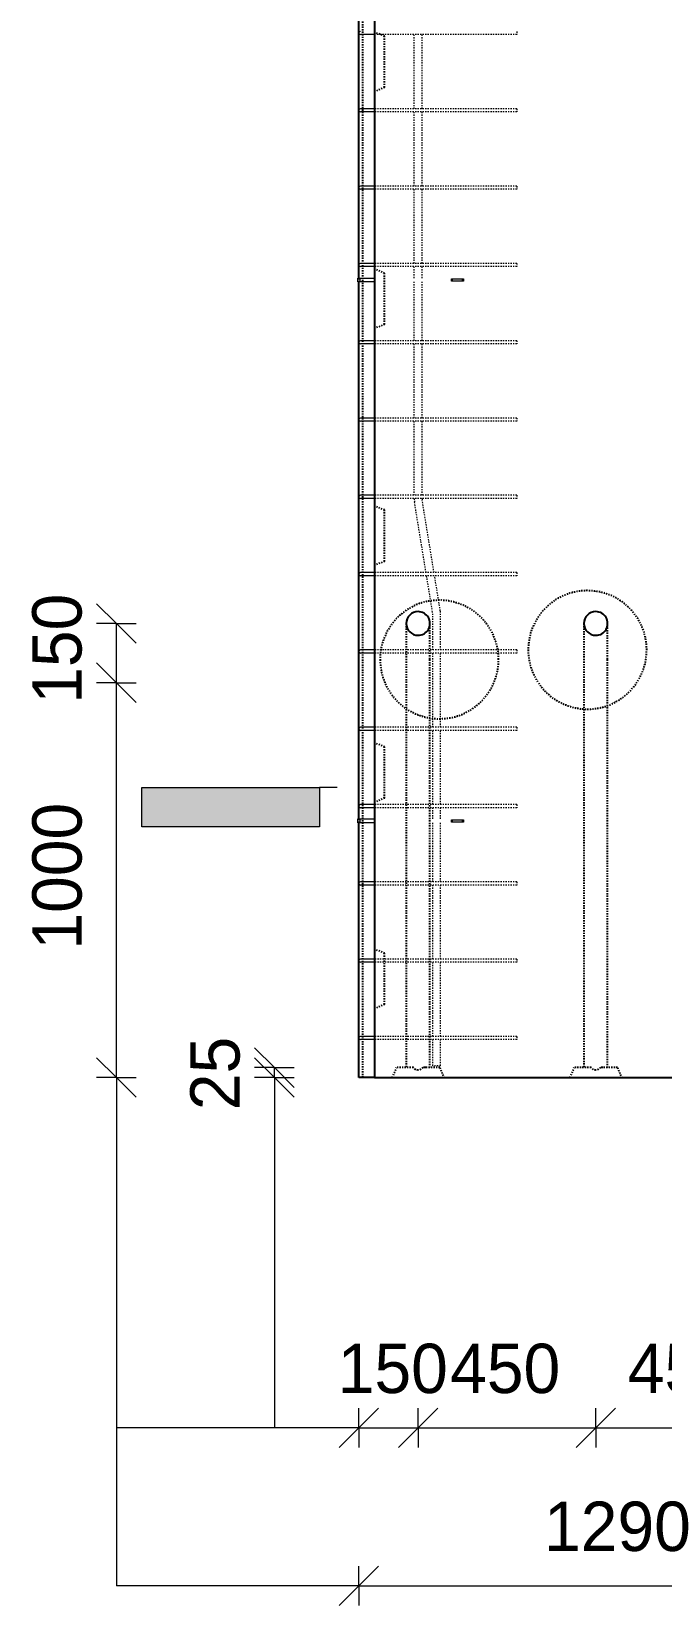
# Model space of a CAD drawing. Header units: millimetres. Extents: x -14784 to 1566, y -2747 to 9321.
# Drawn here: x -10714 to -9119, y -2732 to 1254 of the extents above; entities that cross this region are included whole.
import ezdxf

# ---------------------------------------------------------------- set-up
doc = ezdxf.new("R2010")
doc.units = ezdxf.units.MM
doc.linetypes.add('Dash', pattern=[6.36, 3.18, -3.18])
for name, color, linetype, lineweight in [('A-ANNO-DIMS', 211, 'Continuous', 9), ('A-ANNO-DIMS-50', 211, 'Continuous', 9), ('A-DETL-MBND', 5, 'Continuous', 18), ('A-GENM', 13, 'Continuous', 18), ('A-WALL', 113, 'Continuous', 25), ('A-WALL-HDLN', 110, 'Dash', 25), ('G-ANNO-SYMB', 111, 'Continuous', 9), ('S-RBAR', 171, 'Continuous', 18)]:
    doc.layers.add(name, color=color, linetype=linetype, lineweight=lineweight)
doc.styles.add('Nirmala UI Semilight', font='NirmalaS.ttf', dxfattribs={"height": 125})
doc.dimstyles.new('Arrow_Filled_-_2_5_NI_UI_1', dxfattribs={"dimscale": 304.8, "dimtxt": 130.920493, "dimasz": 0.328084, "dimexe": 0.164042, "dimexo": 0.0625, "dimgap": 0.164042, "dimtad": 1, "dimdec": 4, "dimzin": 0, "dimdsep": 46, "dimtxsty": 'Nirmala UI Semilight', "dimblk1": 'OBLIQUE', "dimblk2": 'OBLIQUE', "dimsah": 1, "dimcen": 0.09, "dimazin": 0, "dimtfac": 1, "dimtdec": 4, "dimtix": 1, "dimtmove": 0, "dimatfit": 3, "dimfxl": 0.164042, "dimfxlon": 1, "dimtvp": 1, "dimtolj": 1, "dimtzin": 0, "dimarcsym": 2})

# ---------------------------------------------------------------- blocks, each defined once
blk = doc.blocks.new('RR spread anchor face based - RR-SA-1_4-160-1726851-Elevation Front')
at = {"layer": 'A-GENM'}
for p, q in [((-9650.6, 627.8), (-9648.1, 627.8)), ((-9650.6, 621.8), (-9650.6, 627.8)), ((-9648.1, 621.8), (-9650.6, 621.8)), ((-9648.1, 627.8), (-9623.1, 627.8)), ((-9648.1, 621.8), (-9648.1, 627.8)), ((-9623.1, 621.8), (-9648.1, 621.8)), ((-9623.1, 627.8), (-9620.6, 627.8)), ((-9623.1, 621.8), (-9623.1, 627.8)), ((-9620.6, 621.8), (-9623.1, 621.8)), ((-9620.6, 627.8), (-9620.6, 621.8))]:
    blk.add_line(p, q, dxfattribs=at)
blk = doc.blocks.new('RR spread anchor face based - RR-SA-2_5-250-2997505-Elevation Front')
at = {"layer": 'A-GENM'}
for p, q in [((-9888.1, 629.8), (-9883.1, 629.8)), ((-9888.1, 619.8), (-9888.1, 629.8)), ((-9883.1, 619.8), (-9888.1, 619.8)), ((-9883.1, 629.8), (-9845.6, 629.8)), ((-9883.1, 629.8), (-9883.1, 619.8)), ((-9845.6, 619.8), (-9883.1, 619.8))]:
    blk.add_line(p, q, dxfattribs=at)
blk = doc.blocks.new('DIMBLOCK88-Elevation Front')
at = {"layer": 'A-ANNO-DIMS-50'}
for p, q in [((-9885.5, -2282.5), (-9835.5, -2232.5)), ((-9885.5, -2282.5), (-9885.5, -2232.5)), ((-9735.5, -2282.5), (-9685.5, -2232.5)), ((-9735.5, -2282.5), (-9735.5, -2232.5)), ((-9885.5, -2282.5), (-9935.5, -2332.5)), ((-9885.5, -2282.5), (-9735.5, -2282.5)), ((-9885.5, -2282.5), (-9885.5, -2332.5)), ((-9735.5, -2282.5), (-9785.5, -2332.5)), ((-9735.5, -2282.5), (-9735.5, -2332.5))]:
    blk.add_line(p, q, dxfattribs=at)
at = {"layer": 'A-ANNO-DIMS-50', "color": 0, "insert": (-9939.1, -2069.4), "char_height": 125, "width": 308.496, "attachment_point": 1, "rotation": 0.0006, "line_spacing_factor": 1.142579, "style": 'Nirmala UI Semilight'}
blk.add_mtext('150', dxfattribs=at)
blk = doc.blocks.new('_Oblique')
at = {"color": 0, "linetype": 'ByBlock', "lineweight": -2}
blk.add_line((-0.5, -0.5), (0.5, 0.5), dxfattribs=at)
blk = doc.blocks.new('DIMBLOCK89-Elevation Front')
at = {"layer": 'A-ANNO-DIMS-50'}
for p, q in [((-9735.5, -2282.5), (-9685.5, -2232.5)), ((-9735.5, -2282.5), (-9735.5, -2232.5)), ((-9285.5, -2282.5), (-9235.5, -2232.5)), ((-9285.5, -2282.5), (-9285.5, -2232.5)), ((-9735.5, -2282.5), (-9785.5, -2332.5)), ((-9735.5, -2282.5), (-9285.5, -2282.5)), ((-9735.5, -2282.5), (-9735.5, -2332.5)), ((-9285.5, -2282.5), (-9335.5, -2332.5)), ((-9285.5, -2282.5), (-9285.5, -2332.5))]:
    blk.add_line(p, q, dxfattribs=at)
at = {"layer": 'A-ANNO-DIMS-50', "color": 0, "insert": (-9654.5, -2069.4), "char_height": 125, "width": 345.63, "attachment_point": 1, "rotation": 0.0006, "line_spacing_factor": 1.142579, "style": 'Nirmala UI Semilight'}
blk.add_mtext('450', dxfattribs=at)
blk = doc.blocks.new('DIMBLOCK90-Elevation Front')
at = {"layer": 'A-ANNO-DIMS-50'}
for p, q in [((-9285.5, -2282.5), (-9235.5, -2232.5)), ((-9285.5, -2282.5), (-9285.5, -2232.5)), ((-8835.8, -2282.5), (-8785.8, -2232.5)), ((-8835.8, -2282.5), (-8835.8, -2232.5)), ((-9285.5, -2282.5), (-9335.5, -2332.5)), ((-9285.5, -2282.5), (-8835.8, -2282.5)), ((-9285.5, -2282.5), (-9285.5, -2332.5)), ((-8835.8, -2282.5), (-8885.8, -2332.5)), ((-8835.8, -2282.5), (-8835.8, -2332.5))]:
    blk.add_line(p, q, dxfattribs=at)
at = {"layer": 'A-ANNO-DIMS-50', "color": 0, "insert": (-9204.7, -2069.4), "char_height": 125, "width": 345.63, "attachment_point": 1, "rotation": 0.0006, "line_spacing_factor": 1.142579, "style": 'Nirmala UI Semilight'}
blk.add_mtext('450', dxfattribs=at)
blk = doc.blocks.new('DIMBLOCK92-Elevation Front')
at = {"layer": 'A-ANNO-DIMS-50'}
for p, q in [((-10099.5, -1370.2), (-10149.5, -1320.2)), ((-10099.5, -1395.2), (-10149.5, -1345.2)), ((-10099.5, -1370.2), (-10149.5, -1370.2)), ((-10099.5, -1395.2), (-10149.5, -1395.2)), ((-10099.5, -1395.2), (-10099.5, -1370.2)), ((-10099.5, -1370.2), (-10049.5, -1420.2)), ((-10099.5, -1370.2), (-10049.5, -1370.2)), ((-10099.5, -1395.2), (-10049.5, -1445.2)), ((-10099.5, -1395.2), (-10049.5, -1395.2))]:
    blk.add_line(p, q, dxfattribs=at)
at = {"layer": 'A-ANNO-DIMS-50', "color": 0, "insert": (-10312.5, -1477.9), "char_height": 125, "width": 228.516, "attachment_point": 1, "rotation": 90, "line_spacing_factor": 1.142579, "style": 'Nirmala UI Semilight'}
blk.add_mtext('25', dxfattribs=at)
blk = doc.blocks.new('DIMBLOCK93-Elevation Front')
at = {"layer": 'A-ANNO-DIMS-50'}
for p, q in [((-10499.5, -395.2), (-10549.5, -345.2)), ((-10499.5, -395.2), (-10549.5, -395.2)), ((-10499.5, -1395.2), (-10499.5, -395.2)), ((-10499.5, -395.2), (-10449.5, -445.2)), ((-10499.5, -395.2), (-10449.5, -395.2)), ((-10499.5, -1395.2), (-10549.5, -1345.2)), ((-10499.5, -1395.2), (-10549.5, -1395.2)), ((-10499.5, -1395.2), (-10449.5, -1445.2)), ((-10499.5, -1395.2), (-10449.5, -1395.2))]:
    blk.add_line(p, q, dxfattribs=at)
at = {"layer": 'A-ANNO-DIMS-50', "color": 0, "insert": (-10712.5, -1071.3), "char_height": 125, "width": 422.754, "attachment_point": 1, "rotation": 90, "line_spacing_factor": 1.142579, "style": 'Nirmala UI Semilight'}
blk.add_mtext('1000', dxfattribs=at)
blk = doc.blocks.new('DIMBLOCK94-Elevation Front')
at = {"layer": 'A-ANNO-DIMS-50'}
for p, q in [((-10499.5, -245.2), (-10549.5, -195.2)), ((-10499.5, -245.2), (-10549.5, -245.2)), ((-10499.5, -395.2), (-10499.5, -245.2)), ((-10499.5, -245.2), (-10449.5, -295.2)), ((-10499.5, -245.2), (-10449.5, -245.2)), ((-10499.5, -395.2), (-10549.5, -345.2)), ((-10499.5, -395.2), (-10549.5, -395.2)), ((-10499.5, -395.2), (-10449.5, -445.2)), ((-10499.5, -395.2), (-10449.5, -395.2))]:
    blk.add_line(p, q, dxfattribs=at)
at = {"layer": 'A-ANNO-DIMS-50', "color": 0, "insert": (-10712.6, -448.7), "char_height": 125, "width": 308.496, "attachment_point": 1, "rotation": 90, "line_spacing_factor": 1.142579, "style": 'Nirmala UI Semilight'}
blk.add_mtext('150', dxfattribs=at)
blk = doc.blocks.new('DIMBLOCK95-Elevation Front')
at = {"layer": 'A-ANNO-DIMS-50'}
for p, q in [((-9885.5, -2682.5), (-9835.5, -2632.5)), ((-9885.5, -2682.5), (-9885.5, -2632.5)), ((-8595.5, -2682.5), (-8545.5, -2632.5)), ((-8595.5, -2682.5), (-8595.5, -2632.5)), ((-9885.5, -2682.5), (-9935.5, -2732.5)), ((-9885.5, -2682.5), (-8595.5, -2682.5)), ((-9885.5, -2682.5), (-9885.5, -2732.5)), ((-8595.5, -2682.5), (-8645.5, -2732.5)), ((-8595.5, -2682.5), (-8595.5, -2732.5))]:
    blk.add_line(p, q, dxfattribs=at)
at = {"layer": 'A-ANNO-DIMS-50', "color": 0, "insert": (-9416.7, -2469.4), "char_height": 125, "width": 422.754, "attachment_point": 1, "rotation": 0.0006, "line_spacing_factor": 1.142579, "style": 'Nirmala UI Semilight'}
blk.add_mtext('1290', dxfattribs=at)
blk = doc.blocks.new('Detail View - M_Section Tail - Filled Horizontal-14034-Elevation Front')
at = {"layer": 'G-ANNO-SYMB'}
blk.add_hatch(color=256, dxfattribs=at).paths.add_polyline_path([(-9985.3, 3634.4), (-9985.3, 3734.4), (-10435.3, 3734.4), (-10435.3, 3634.4)])
for p, q in [((-10435.3, 3634.4), (-10435.3, 3734.4)), ((-10435.3, 3734.4), (-9985.3, 3734.4)), ((-9985.3, 3734.4), (-9985.3, 3634.4)), ((-9985.3, 3634.4), (-10435.3, 3634.4))]:
    blk.add_line(p, q, dxfattribs=at)

msp = doc.modelspace()

# ---------------------------------------------------------------- linework, layer by layer
at = {"layer": 'A-DETL-MBND'}
for p, q in [((-10499.45727, -1395.16791), (-10499.45727, -2682.48911)), ((-10099.45727, -1395.16373), (-10099.45727, -2282.48911)), ((-9885.53486, -2282.48911), (-10499.45727, -2282.48911)), ((-9885.53068, -2682.48911), (-10499.45727, -2682.48911))]:
    msp.add_line(p, q, dxfattribs=at)
at = {"layer": 'A-WALL'}
for p, q in [((-9845.61191, 3059.83033), (-9845.56536, -1395.17072)), ((-9885.59462, 1250.6049), (-9885.59666, 1445.65178)), ((-9885.59258, 1054.8049), (-9885.59462, 1249.85178)), ((-9885.59053, 859.0049), (-9885.59257, 1054.05178)), ((-9885.58849, 663.2049), (-9885.59052, 858.25178)), ((-9885.58814, 629.82841), (-9885.58848, 662.45178)), ((-9885.58644, 467.4049), (-9885.58803, 619.82841)), ((-9885.58439, 271.6049), (-9885.58643, 466.65178)), ((-9885.58235, 75.8049), (-9885.58439, 270.85178)), ((-9885.5803, -119.9951), (-9885.58234, 75.05178)), ((-9885.57826, -315.7951), (-9885.5803, -120.74822)), ((-9885.57621, -511.5951), (-9885.57825, -316.54822)), ((-9885.57417, -707.3951), (-9885.5762, -512.34822)), ((-9885.57382, -740.17159), (-9885.57416, -708.14822)), ((-9885.57212, -903.1951), (-9885.57372, -750.17159)), ((-9885.57007, -1098.9951), (-9885.57211, -903.94822)), ((-9885.56803, -1294.7951), (-9885.57007, -1099.74822)), ((-9885.56698, -1395.17187), (-9885.56802, -1295.54822)), ((-9845.56686, -1395.1714), (-9885.56698, -1395.17187)), ((-9845.56536, -1395.17072), (-9845.56686, -1395.1714)), ((-9845.56536, -1395.17072), (-8685.57906, -1395.1586))]:
    msp.add_line(p, q, dxfattribs=at)
at = {"layer": 'A-WALL', "flags": 128}
for points in [[(-9705.57777, -250.23025), (-9705.57755, -245.30771), (-9705.57749, -245.16931)], [(-9255.57777, -250.22555), (-9255.57755, -245.30301), (-9255.57749, -245.1646)]]:
    msp.add_lwpolyline(points, dxfattribs=at)
at = {"layer": 'A-WALL'}
for centre, start, end in [((-9735.57738, -245.16957), 90.00059865, 270.00059865), ((-9735.57738, -245.16957), 270.00059865, 90.00059865), ((-9285.57738, -245.16486), 90.00059865, 270.00059865), ((-9285.57738, -245.16486), 270.00059865, 90.00059865)]:
    msp.add_arc(centre, 30, start, end, dxfattribs=at)
at = {"layer": 'A-WALL-HDLN'}
for p, q in [((-9875.56509, -1395.17208), (-9875.61781, 3650.27782)), ((-9820.59326, 1242.32939), (-9845.59325, 1252.32918)), ((-9820.59191, 1112.32939), (-9820.59326, 1242.32939)), ((-9820.59191, 1112.32939), (-9845.59169, 1102.32918)), ((-9820.587, 642.32939), (-9845.58698, 652.32918)), ((-9820.58564, 512.32939), (-9820.587, 642.32939)), ((-9885.58803, 619.87802), (-9885.58814, 629.7788)), ((-9820.58564, 512.32939), (-9845.58542, 502.32918)), ((-9820.58073, 42.32939), (-9845.58072, 52.32918)), ((-9820.57937, -87.67061), (-9820.58073, 42.32939)), ((-9820.57937, -87.67061), (-9845.57915, -97.67082)), ((-9765.57759, -335.17041), (-9765.56678, -1370.17041)), ((-9705.56678, -1370.16978), (-9705.57759, -335.16978)), ((-9315.57759, -335.1657), (-9315.56678, -1370.1657)), ((-9255.56678, -1370.16508), (-9255.57759, -335.16508)), ((-9820.57446, -557.67061), (-9845.57445, -547.67082)), ((-9820.5731, -687.67061), (-9820.57446, -557.67061)), ((-9820.5731, -687.67061), (-9845.57288, -697.67082)), ((-9885.57372, -750.12198), (-9885.57382, -740.2212)), ((-9820.569, -1080.17061), (-9845.56899, -1070.17082)), ((-9820.56764, -1210.17061), (-9820.569, -1080.17061)), ((-9820.56764, -1210.17061), (-9845.56742, -1220.17082)), ((-9800.56608, -1395.17057), (-9790.56646, -1370.17052)), ((-9747.55604, -1370.17007), (-9790.56646, -1370.17052)), ((-9680.56646, -1370.16937), (-9723.57688, -1370.16982)), ((-9680.56646, -1370.16937), (-9670.56608, -1395.16922)), ((-9350.56608, -1395.16587), (-9340.56646, -1370.16582)), ((-9297.55604, -1370.16537), (-9340.56646, -1370.16582)), ((-9230.56646, -1370.16467), (-9273.57688, -1370.16512)), ((-9230.56646, -1370.16467), (-9220.56608, -1395.16451))]:
    msp.add_line(p, q, dxfattribs=at)
at = {"layer": 'A-WALL-HDLN', "flags": 128}
for points in [[(-9765.57752, -245.54886), (-9765.57776, -249.27177), (-9765.57792, -261.20311), (-9765.57795, -279.87643), (-9765.57786, -303.58969), (-9765.57764, -330.18145), (-9765.57759, -335.17041)], [(-9705.57759, -335.16978), (-9705.57783, -308.30936), (-9705.57794, -283.8972), (-9705.57793, -264.15842), (-9705.5778, -250.89219), (-9705.57777, -250.23258)], [(-9315.57752, -245.54415), (-9315.57776, -249.26706), (-9315.57792, -261.19841), (-9315.57795, -279.87173), (-9315.57786, -303.58499), (-9315.57764, -330.17674), (-9315.57759, -335.1657)], [(-9255.57759, -335.16508), (-9255.57783, -308.30466), (-9255.57794, -283.89249), (-9255.57793, -264.15371), (-9255.5778, -250.88749), (-9255.57777, -250.22787)], [(-9735.56637, -1376.41993), (-9738.64448, -1376.02414), (-9741.69011, -1374.84088), (-9744.67112, -1372.88263), (-9747.55604, -1370.17007)], [(-9723.57688, -1370.16982), (-9726.46172, -1372.88244), (-9729.44267, -1374.84075), (-9732.48826, -1376.02408), (-9735.56637, -1376.41993)], [(-9285.56637, -1376.41523), (-9288.64448, -1376.01944), (-9291.69011, -1374.83618), (-9294.67112, -1372.87793), (-9297.55604, -1370.16537)], [(-9273.57688, -1370.16512), (-9276.46172, -1372.87774), (-9279.44267, -1374.83605), (-9282.48826, -1376.01938), (-9285.56637, -1376.41523)]]:
    msp.add_lwpolyline(points, dxfattribs=at)
at = {"layer": 'A-WALL-HDLN'}
for centre, start, end in [((-9681.71283, -336.42145), 0.00059865, 180.00059865), ((-9306.71308, -312.04809), 0.00059865, 180.00059865), ((-9306.71308, -312.04809), 180.00059865, 0.00059865), ((-9681.71283, -336.42145), 180.00059865, 0.00059865)]:
    msp.add_arc(centre, 150, start, end, dxfattribs=at)
for centre, start_param, end_param in [((-9735.56678, -1370.17009), 1.9819226376, 2.2396245481), ((-9735.56678, -1370.17009), 0.901945061, 1.1596469137), ((-9285.56678, -1370.16539), 1.9819226383, 2.2396245483), ((-9285.56678, -1370.16539), 0.9019450614, 1.1596469129)]:
    msp.add_ellipse(centre, major_axis=(30, 0.00031), ratio=0.0000052538, start_param=start_param, end_param=end_param, dxfattribs=at)
at = {"layer": 'G-ANNO-SYMB'}
msp.add_line((-9940.15692, -660.60102), (-9985.26025, -660.60102), dxfattribs=at)
at = {"layer": 'S-RBAR'}
for p, q in [((-9845.59296, 1246.22911), (-9861.59335, 1246.22894)), ((-9845.591, 1058.42911), (-9861.59139, 1058.42894)), ((-9845.59091, 1050.42911), (-9861.5913, 1050.42894)), ((-9845.58895, 862.62911), (-9861.58934, 862.62894)), ((-9845.58887, 854.62911), (-9861.58926, 854.62894)), ((-9845.5869, 666.82911), (-9861.5873, 666.82894)), ((-9845.58682, 658.82911), (-9861.58721, 658.82894)), ((-9845.58486, 471.02911), (-9861.58525, 471.02894)), ((-9845.58477, 463.02911), (-9861.58517, 463.02894)), ((-9845.58281, 275.22911), (-9861.5832, 275.22894)), ((-9845.58273, 267.22911), (-9861.58312, 267.22894)), ((-9845.58077, 79.42911), (-9861.58116, 79.42894)), ((-9845.58068, 71.42911), (-9861.58108, 71.42894)), ((-9845.57872, -116.37089), (-9861.57911, -116.37106)), ((-9845.57864, -124.37089), (-9861.57903, -124.37106)), ((-9845.57668, -312.17089), (-9861.57707, -312.17106)), ((-9845.57659, -320.17089), (-9861.57698, -320.17106)), ((-9845.57463, -507.97089), (-9861.57502, -507.97106)), ((-9845.57455, -515.97089), (-9861.57494, -515.97106)), ((-9845.57258, -703.77089), (-9861.57298, -703.77106)), ((-9845.5725, -711.77089), (-9861.57289, -711.77106)), ((-9845.57054, -899.57089), (-9861.57093, -899.57106)), ((-9845.57045, -907.57089), (-9861.57085, -907.57106)), ((-9845.56849, -1095.37089), (-9861.56888, -1095.37106)), ((-9845.56841, -1103.37089), (-9861.5688, -1103.37106)), ((-9845.56645, -1291.17089), (-9861.56684, -1291.17106)), ((-9845.56636, -1299.17089), (-9861.56675, -1299.17106))]:
    msp.add_line(p, q, dxfattribs=at)
at = {"layer": 'S-RBAR', "linetype": 'Dash'}
for p, q in [((-9830.46838, 1246.22926), (-9845.54335, 1246.22911)), ((-9485.59335, 1246.23287), (-9830.21794, 1246.22927)), ((-9745.59215, 1058.43015), (-9745.59412, 1246.23015)), ((-9725.59215, 1058.43036), (-9725.59412, 1246.23036)), ((-9485.59343, 1254.23287), (-9485.59335, 1246.23287)), ((-9485.59139, 1058.43287), (-9845.54139, 1058.42911)), ((-9485.5913, 1050.43287), (-9845.5413, 1050.42911)), ((-9745.59011, 862.63015), (-9745.59207, 1050.43015)), ((-9725.59011, 862.63036), (-9725.59207, 1050.43036)), ((-9485.59139, 1058.43287), (-9485.5913, 1050.43287)), ((-9485.58934, 862.63287), (-9845.53934, 862.62911)), ((-9485.58926, 854.63287), (-9845.53926, 854.62911)), ((-9745.58806, 666.83015), (-9745.59002, 854.63015)), ((-9725.58806, 666.83036), (-9725.59002, 854.63036)), ((-9485.58934, 862.63287), (-9485.58926, 854.63287)), ((-9485.5873, 666.83287), (-9845.53729, 666.82911)), ((-9485.58721, 658.83287), (-9845.53721, 658.82911)), ((-9745.58767, 629.82988), (-9745.58798, 658.83015)), ((-9725.58767, 629.83009), (-9725.58798, 658.83036)), ((-9485.5873, 666.83287), (-9485.58721, 658.83287)), ((-9745.58602, 471.03015), (-9745.58757, 619.82988)), ((-9725.58602, 471.03036), (-9725.58757, 619.83009)), ((-9485.58525, 471.03287), (-9845.53525, 471.02911)), ((-9485.58517, 463.03287), (-9845.53517, 463.02911)), ((-9745.58397, 275.23015), (-9745.58593, 463.03015)), ((-9725.58397, 275.23036), (-9725.58593, 463.03036)), ((-9485.58525, 471.03287), (-9485.58517, 463.03287)), ((-9485.5832, 275.23287), (-9845.5332, 275.22911)), ((-9485.58312, 267.23287), (-9845.53312, 267.22911)), ((-9745.58192, 79.43015), (-9745.58389, 267.23015)), ((-9725.58192, 79.43036), (-9725.58389, 267.23036)), ((-9485.5832, 275.23287), (-9485.58312, 267.23287)), ((-9485.58116, 79.43287), (-9845.53116, 79.42911)), ((-9485.58108, 71.43287), (-9845.53107, 71.42911)), ((-9715.35755, -116.36953), (-9744.72649, 62.86968)), ((-9695.09089, -116.36932), (-9724.98968, 66.10362)), ((-9485.58116, 79.43287), (-9485.58108, 71.43287)), ((-9485.57911, -116.36713), (-9845.52911, -116.37089)), ((-9485.57911, -116.36713), (-9485.57903, -124.36713)), ((-9485.57903, -124.36713), (-9845.52903, -124.37089)), ((-9698.99343, -216.24007), (-9714.04673, -124.36952)), ((-9679.25663, -213.00613), (-9693.78006, -124.36931)), ((-9698.40033, -312.16936), (-9698.40125, -223.51597)), ((-9678.40033, -312.16915), (-9678.40125, -223.51576)), ((-9485.57707, -312.16713), (-9845.52707, -312.17089)), ((-9485.57707, -312.16713), (-9485.57698, -320.16713)), ((-9485.57698, -320.16713), (-9845.52698, -320.17089)), ((-9698.39828, -507.96936), (-9698.40024, -320.16936)), ((-9678.39828, -507.96915), (-9678.40024, -320.16915)), ((-9485.57502, -507.96713), (-9845.52502, -507.97089)), ((-9485.57494, -515.96713), (-9845.52494, -515.97089)), ((-9698.39624, -703.76936), (-9698.3982, -515.96936)), ((-9678.39624, -703.76915), (-9678.3982, -515.96915)), ((-9485.57502, -507.96713), (-9485.57494, -515.96713)), ((-9485.57298, -703.76713), (-9845.52297, -703.77089)), ((-9485.57289, -711.76713), (-9845.52289, -711.77089)), ((-9698.39586, -740.16962), (-9698.39615, -711.76936)), ((-9678.39586, -740.16942), (-9678.39615, -711.76915)), ((-9485.57298, -703.76713), (-9485.57289, -711.76713)), ((-9698.39419, -899.56936), (-9698.39575, -750.16962)), ((-9678.39419, -899.56915), (-9678.39575, -750.16942)), ((-9485.57093, -899.56713), (-9845.52093, -899.57089)), ((-9485.57085, -907.56713), (-9845.52084, -907.57089)), ((-9698.39215, -1095.36936), (-9698.39411, -907.56936)), ((-9678.39215, -1095.36915), (-9678.39411, -907.56915)), ((-9485.57093, -899.56713), (-9485.57085, -907.56713)), ((-9485.56888, -1095.36713), (-9845.51888, -1095.37089)), ((-9485.5688, -1103.36713), (-9845.5188, -1103.37089)), ((-9698.3901, -1291.16936), (-9698.39206, -1103.36936)), ((-9678.3901, -1291.16915), (-9678.39206, -1103.36915)), ((-9485.56888, -1095.36713), (-9485.5688, -1103.36713)), ((-9485.56684, -1291.16713), (-9845.51684, -1291.17089)), ((-9485.56675, -1299.16713), (-9845.51675, -1299.17089)), ((-9698.38933, -1365.1697), (-9698.39002, -1299.16936)), ((-9678.38933, -1365.16949), (-9678.39002, -1299.16915)), ((-9485.56684, -1291.16713), (-9485.56675, -1299.16713)), ((-9678.38933, -1365.16949), (-9698.38933, -1365.1697))]:
    msp.add_line(p, q, dxfattribs=at)
at = {"layer": 'S-RBAR'}
for centre in [(-9881.59416, 1250.22838), (-9881.59211, 1054.42838), (-9881.59007, 858.62838), (-9881.58802, 662.82838), (-9881.58597, 467.02838), (-9881.58393, 271.22838), (-9881.58188, 75.42838), (-9881.57984, -120.37162), (-9881.57779, -316.17162), (-9881.57574, -511.97162), (-9881.5737, -707.77162), (-9881.57165, -903.57162), (-9881.56961, -1099.37162), (-9881.56756, -1295.17162)]:
    msp.add_arc(centre, 4, 90.00059865, 270.00059865, dxfattribs=at)
at = {"layer": 'S-RBAR', "linetype": 'Dash'}
for centre, radius, start, end in [((-9680.58186, 73.37999), 65, 181.72062184, 189.30541364), ((-9680.58186, 73.37999), 45, 182.48507659, 189.30541364), ((-9743.40125, -223.51644), 45, 0.00059865, 9.30541364), ((-9743.40125, -223.51644), 65, 0.00059865, 9.30541364)]:
    msp.add_arc(centre, radius, start, end, dxfattribs=at)
at = {"layer": 'S-RBAR'}
for centre, end_param in [((-9861.59358, 1246.22883), 3.1415812154), ((-9861.59162, 1058.42883), 3.1415812111), ((-9861.59154, 1050.42883), 3.1415812132), ((-9861.58957, 862.62883), 3.1415812111), ((-9861.58949, 854.62883), 3.1415812122), ((-9861.58753, 666.82883), 3.1415812122), ((-9861.58744, 658.82883), 3.1415812122), ((-9861.58548, 471.02883), 3.1415812132), ((-9861.5854, 463.02883), 3.1415812143), ((-9861.58344, 275.22883), 3.1415812138), ((-9861.58335, 267.22883), 3.1415812138), ((-9861.58139, 79.42883), 3.1415812134), ((-9861.58131, 71.42883), 3.1415812132), ((-9861.57934, -116.37117), 3.1415812138), ((-9861.57926, -124.37117), 3.1415812135), ((-9861.5773, -312.17117), 3.1415812122), ((-9861.57722, -320.17117), 3.1415812132), ((-9861.57525, -507.97117), 3.1415812132), ((-9861.57517, -515.97117), 3.1415812122), ((-9861.57321, -703.77117), 3.1415812132), ((-9861.57312, -711.77117), 3.1415812132), ((-9861.57116, -899.57117), 3.14158121), ((-9861.57108, -907.57117), 3.1415812122), ((-9861.56912, -1095.37117), 3.1415812132), ((-9861.56903, -1103.37117), 3.1415812132), ((-9861.56707, -1291.17117), 3.1415812197), ((-9861.56699, -1299.17117), 3.1415812176)]:
    msp.add_ellipse(centre, major_axis=(20, 0.00021), ratio=0.0000052538, start_param=1.5707847551, end_param=end_param, dxfattribs=at)

# ---------------------------------------------------------------- block references
at = {"layer": 'A-GENM'}
for name, p in [('RR spread anchor face based - RR-SA-2_5-250-2997505-Elevation Front', (0, 0)), ('RR spread anchor face based - RR-SA-1_4-160-1726851-Elevation Front', (0, 0)), ('RR spread anchor face based - RR-SA-2_5-250-2997505-Elevation Front', (0.01431, -1370)), ('RR spread anchor face based - RR-SA-1_4-160-1726851-Elevation Front', (0.01431, -1370))]:
    msp.add_blockref(name, p, dxfattribs=at)
at = {"layer": 'G-ANNO-SYMB'}
msp.add_blockref('Detail View - M_Section Tail - Filled Horizontal-14034-Elevation Front', (0, -4395), dxfattribs=at)

# ---------------------------------------------------------------- dimensions: what is measured, and where the dimension line sits
at = {"layer": 'A-ANNO-DIMS'}
for base, p1, p2, angle, override, picture, middle in [((-10499.46928, -245.16791), (-10449.46771, -395.16739), (-10449.46928, -245.16739), 270.00059865, {"dimpost": '<>', "dimfxl": 150}, 'DIMBLOCK94-Elevation Front', (-10384.52777, -320.16671)), ((-10499.46771, -395.16791), (-10449.45727, -1395.16739), (-10449.46771, -395.16739), 270.00059865, {"dimpost": '<>', "dimfxl": 1000}, 'DIMBLOCK93-Elevation Front', (-10384.52177, -895.16671)), ((-10099.45753, -1370.16373), (-10049.45727, -1395.16321), (-10049.45753, -1370.16321), 270.00059865, {"dimpost": '<>', "dimfxl": 25}, 'DIMBLOCK92-Elevation Front', (-9984.86535, -1382.66253)), ((-9735.53486, -2282.48754), (-9885.53538, -2232.48911), (-9735.53538, -2232.48754), 0.00059864, {"dimpost": '<>', "dimfxl": 150}, 'DIMBLOCK88-Elevation Front', (-9810.53606, -2167.5476)), ((-9285.53486, -2282.48284), (-9735.53538, -2232.48754), (-9285.53538, -2232.48284), 0.00059864, {"dimpost": '<>', "dimfxl": 450}, 'DIMBLOCK89-Elevation Front', (-9510.53605, -2167.89314)), ((-8835.75087, -2282.47814), (-9285.53538, -2232.48284), (-8835.75139, -2232.47814), 0.00059864, {"dimpost": '<>', "dimfxl": 449.783984}, 'DIMBLOCK90-Elevation Front', (-9060.64406, -2167.88844)), ((-8595.53098, -2682.47563), (-9885.5312, -2632.48911), (-8595.5315, -2632.47563), 0.00059864, {"dimpost": '<>', "dimfxl": 1289.999698}, 'DIMBLOCK95-Elevation Front', (-9240.53203, -2567.49806))]:
    dim = msp.add_linear_dim(base=base, p1=p1, p2=p2, angle=angle, dimstyle='Arrow_Filled_-_2_5_NI_UI_1', override=override, dxfattribs=at)
    dim.commit()
    dim.dimension.update_dxf_attribs({"geometry": picture, "text_midpoint": middle})

doc.saveas('drawing.dxf')
